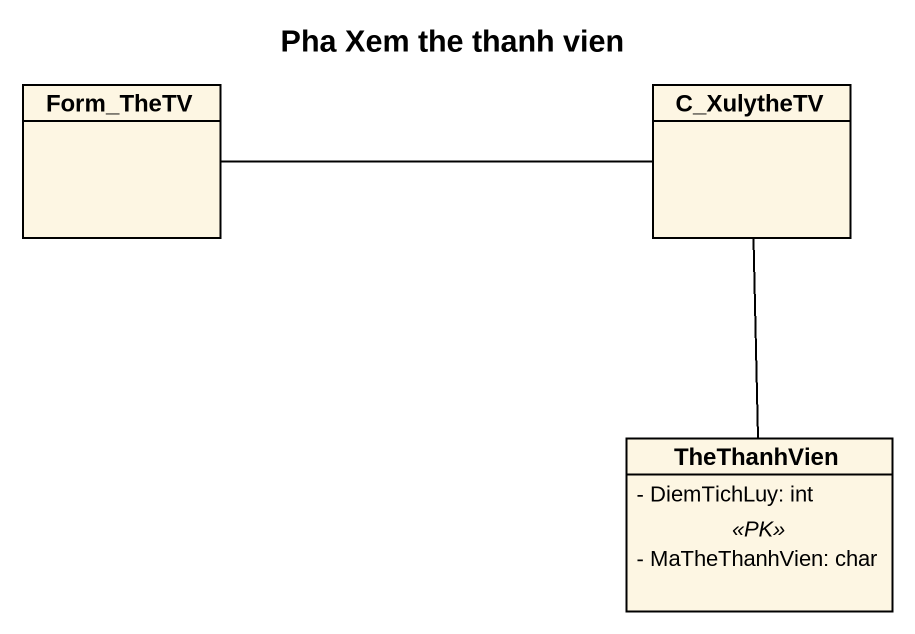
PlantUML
@startuml
title Pha Xem the thanh vien
hide circle
hide empty members
skinparam classAttributeIconSize 0
class Form_TheTV
class C_XulytheTV
class TheThanhVien {
  - DiemTichLuy: int
  .. <<PK>> ..
  - MaTheThanhVien: char
}
Form_TheTV -right- C_XulytheTV
C_XulytheTV -- TheThanhVien
@enduml
